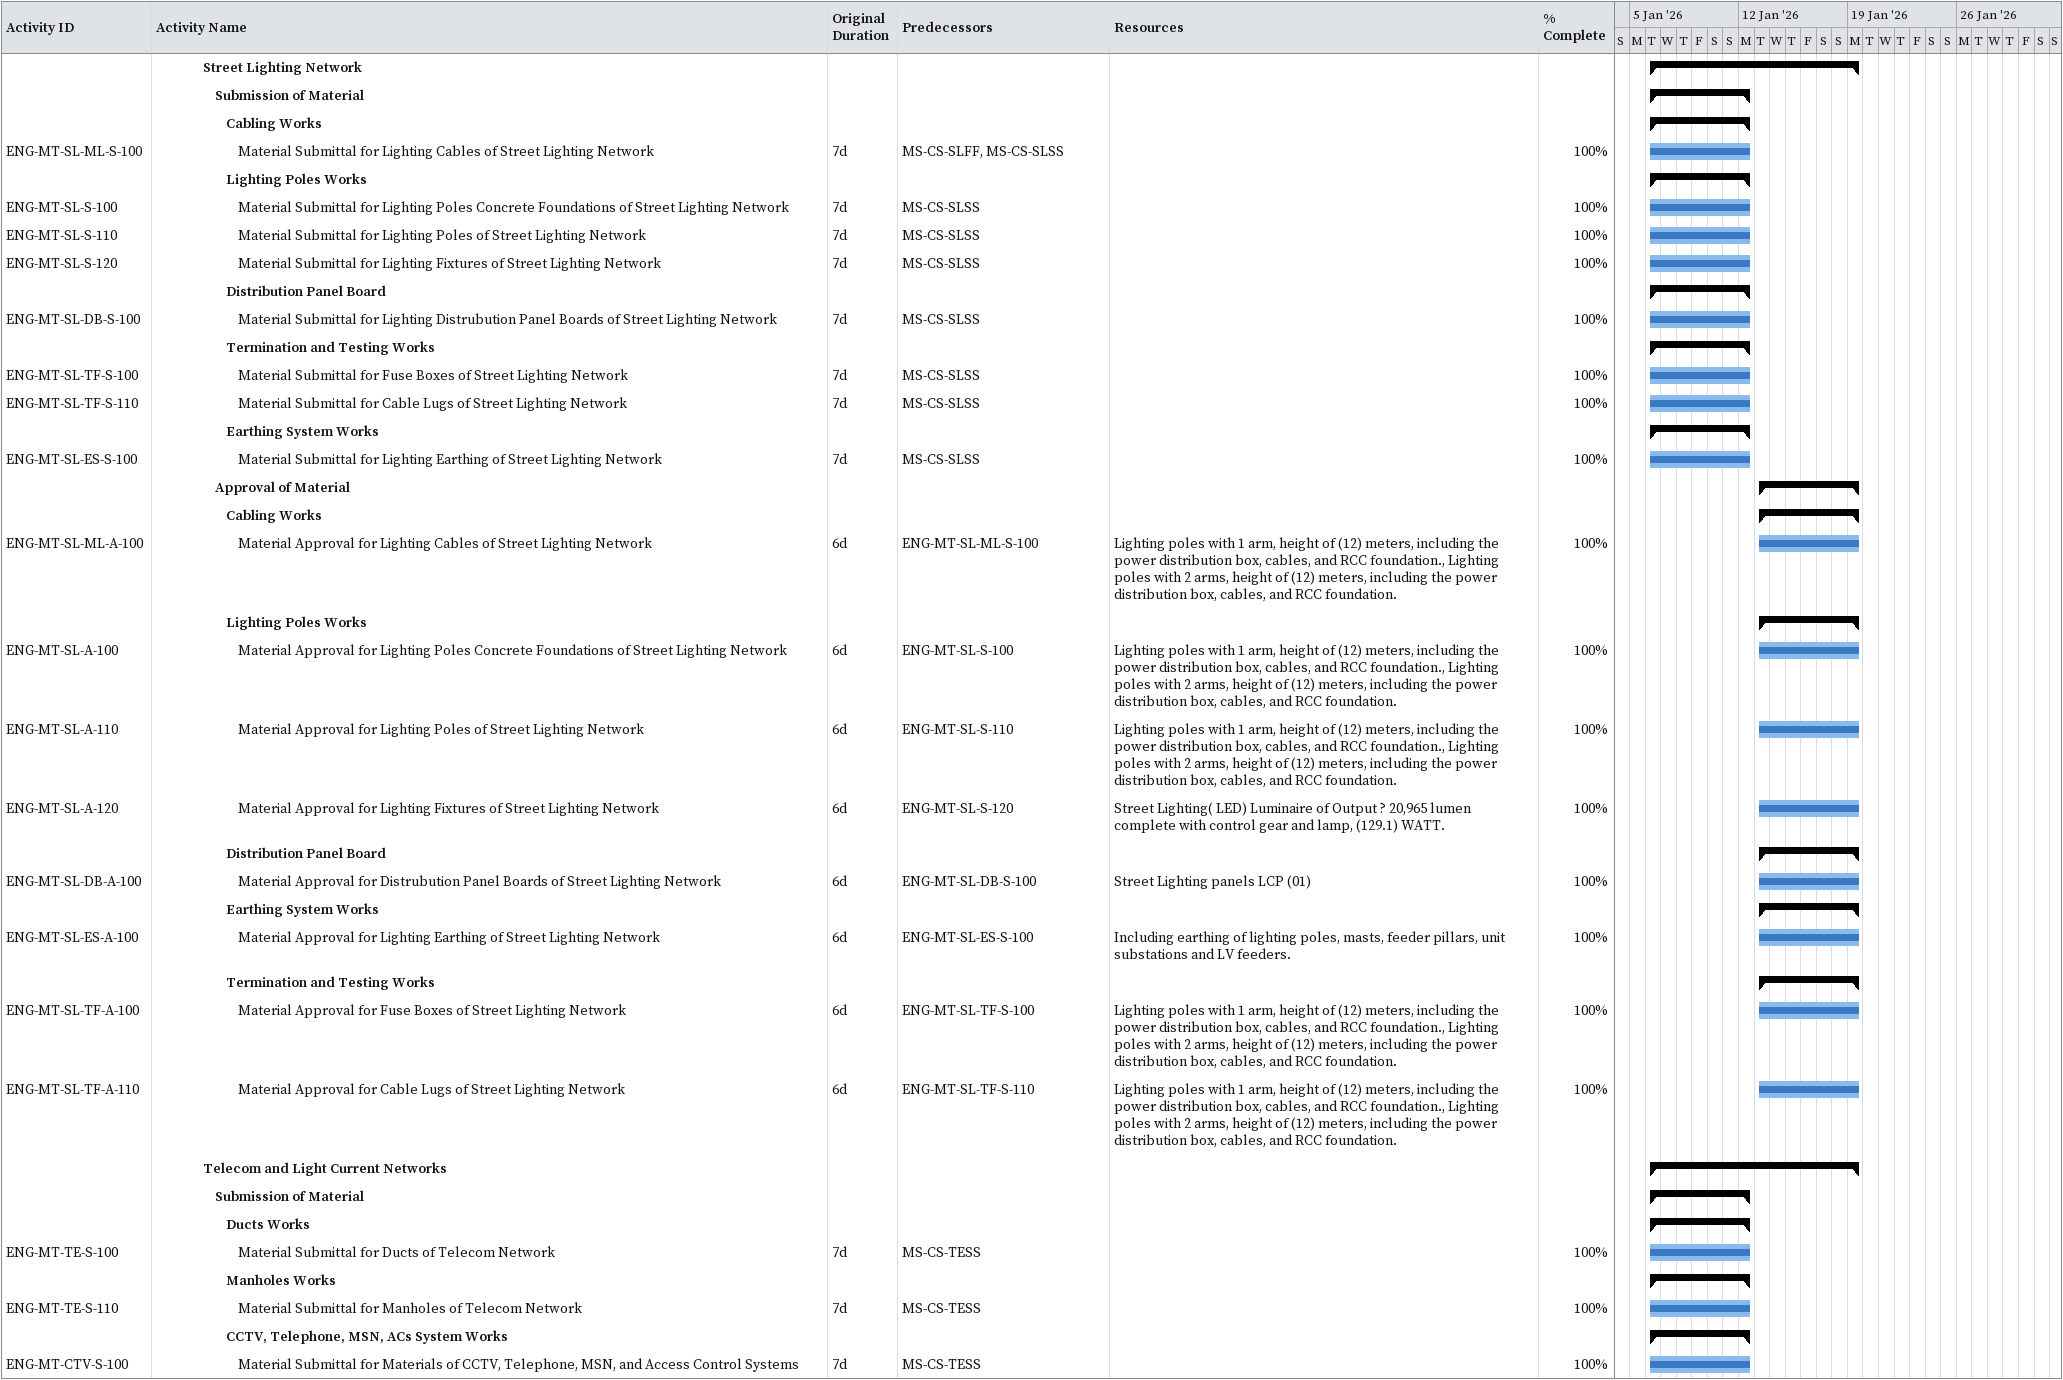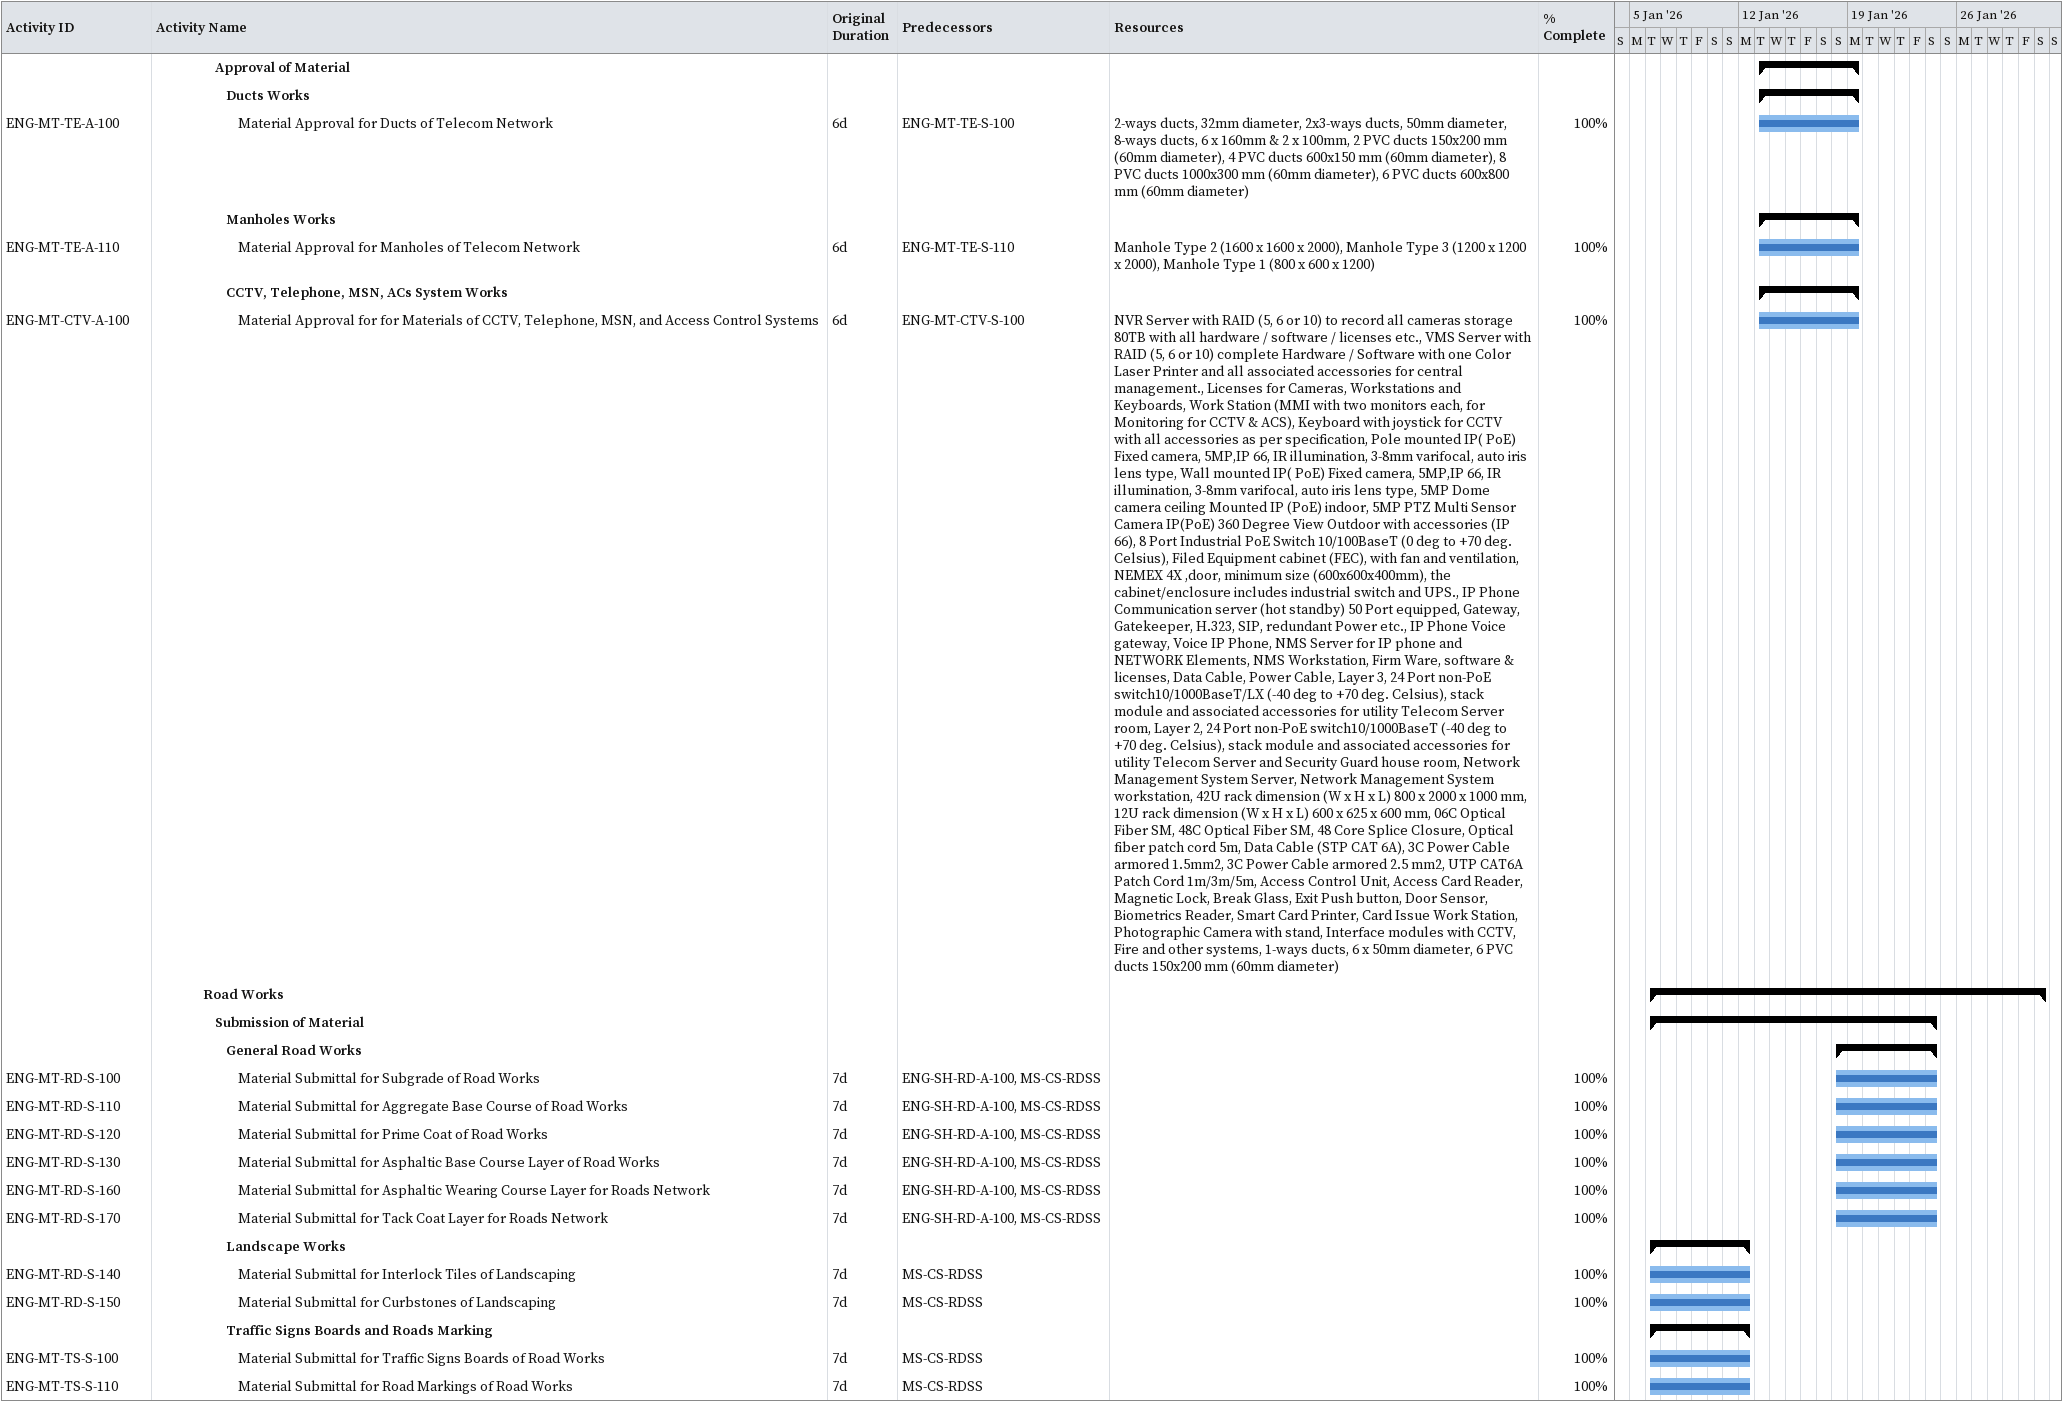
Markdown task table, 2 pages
| ID | Level | Task | Original duration | Start | Finish | Predecessors | Resources | % complete |
|---|---|---|---|---|---|---|---|---|
|  | 5 | **Street Lighting Network** |  | 2026-01-06 | 2026-01-19 |  |  |  |
|  | 6 | **Submission of Material** |  | 2026-01-06 | 2026-01-12 |  |  |  |
|  | 7 | **Cabling Works** |  | 2026-01-06 | 2026-01-12 |  |  |  |
| ENG-MT-SL-ML-S-100 | 8 | Material Submittal for Lighting Cables of Street Lighting Network | 7d | 2026-01-06 | 2026-01-12 | MS-CS-SLFF, MS-CS-SLSS |  | 100 |
|  | 7 | **Lighting Poles Works** |  | 2026-01-06 | 2026-01-12 |  |  |  |
| ENG-MT-SL-S-100 | 8 | Material Submittal for Lighting Poles Concrete Foundations of Street Lighting Network | 7d | 2026-01-06 | 2026-01-12 | MS-CS-SLSS |  | 100 |
| ENG-MT-SL-S-110 | 8 | Material Submittal for Lighting Poles of Street Lighting Network | 7d | 2026-01-06 | 2026-01-12 | MS-CS-SLSS |  | 100 |
| ENG-MT-SL-S-120 | 8 | Material Submittal for Lighting Fixtures of Street Lighting Network | 7d | 2026-01-06 | 2026-01-12 | MS-CS-SLSS |  | 100 |
|  | 7 | **Distribution Panel Board** |  | 2026-01-06 | 2026-01-12 |  |  |  |
| ENG-MT-SL-DB-S-100 | 8 | Material Submittal for Lighting Distrubution Panel Boards of Street Lighting Network | 7d | 2026-01-06 | 2026-01-12 | MS-CS-SLSS |  | 100 |
|  | 7 | **Termination and Testing Works** |  | 2026-01-06 | 2026-01-12 |  |  |  |
| ENG-MT-SL-TF-S-100 | 8 | Material Submittal for Fuse Boxes of Street Lighting Network | 7d | 2026-01-06 | 2026-01-12 | MS-CS-SLSS |  | 100 |
| ENG-MT-SL-TF-S-110 | 8 | Material Submittal for Cable Lugs of Street Lighting Network | 7d | 2026-01-06 | 2026-01-12 | MS-CS-SLSS |  | 100 |
|  | 7 | **Earthing System Works** |  | 2026-01-06 | 2026-01-12 |  |  |  |
| ENG-MT-SL-ES-S-100 | 8 | Material Submittal for Lighting Earthing of Street Lighting Network | 7d | 2026-01-06 | 2026-01-12 | MS-CS-SLSS |  | 100 |
|  | 6 | **Approval of Material** |  | 2026-01-13 | 2026-01-19 |  |  |  |
|  | 7 | **Cabling Works** |  | 2026-01-13 | 2026-01-19 |  |  |  |
| ENG-MT-SL-ML-A-100 | 8 | Material Approval for Lighting Cables of Street Lighting Network | 6d | 2026-01-13 | 2026-01-19 | ENG-MT-SL-ML-S-100 | Lighting poles with 1 arm, height of (12) meters, including the power distribution box, cables, and RCC foundation., Lighting poles with 2 arms, height of (12) meters, including the power distribution box, cables, and RCC foundation. | 100 |
|  | 7 | **Lighting Poles Works** |  | 2026-01-13 | 2026-01-19 |  |  |  |
| ENG-MT-SL-A-100 | 8 | Material Approval for Lighting Poles Concrete Foundations of Street Lighting Network | 6d | 2026-01-13 | 2026-01-19 | ENG-MT-SL-S-100 | Lighting poles with 1 arm, height of (12) meters, including the power distribution box, cables, and RCC foundation., Lighting poles with 2 arms, height of (12) meters, including the power distribution box, cables, and RCC foundation. | 100 |
| ENG-MT-SL-A-110 | 8 | Material Approval for Lighting Poles of Street Lighting Network | 6d | 2026-01-13 | 2026-01-19 | ENG-MT-SL-S-110 | Lighting poles with 1 arm, height of (12) meters, including the power distribution box, cables, and RCC foundation., Lighting poles with 2 arms, height of (12) meters, including the power distribution box, cables, and RCC foundation. | 100 |
| ENG-MT-SL-A-120 | 8 | Material Approval for Lighting Fixtures of Street Lighting Network | 6d | 2026-01-13 | 2026-01-19 | ENG-MT-SL-S-120 | Street Lighting( LED) Luminaire of Output ? 20,965 lumen complete with control gear and lamp, (129.1) WATT. | 100 |
|  | 7 | **Distribution Panel Board** |  | 2026-01-13 | 2026-01-19 |  |  |  |
| ENG-MT-SL-DB-A-100 | 8 | Material Approval for Distrubution Panel Boards of Street Lighting Network | 6d | 2026-01-13 | 2026-01-19 | ENG-MT-SL-DB-S-100 | Street Lighting panels LCP (01) | 100 |
|  | 7 | **Earthing System Works** |  | 2026-01-13 | 2026-01-19 |  |  |  |
| ENG-MT-SL-ES-A-100 | 8 | Material Approval for Lighting Earthing of Street Lighting Network | 6d | 2026-01-13 | 2026-01-19 | ENG-MT-SL-ES-S-100 | Including earthing of lighting poles, masts, feeder pillars, unit substations and LV feeders. | 100 |
|  | 7 | **Termination and Testing Works** |  | 2026-01-13 | 2026-01-19 |  |  |  |
| ENG-MT-SL-TF-A-100 | 8 | Material Approval for Fuse Boxes of Street Lighting Network | 6d | 2026-01-13 | 2026-01-19 | ENG-MT-SL-TF-S-100 | Lighting poles with 1 arm, height of (12) meters, including the power distribution box, cables, and RCC foundation., Lighting poles with 2 arms, height of (12) meters, including the power distribution box, cables, and RCC foundation. | 100 |
| ENG-MT-SL-TF-A-110 | 8 | Material Approval for Cable Lugs of Street Lighting Network | 6d | 2026-01-13 | 2026-01-19 | ENG-MT-SL-TF-S-110 | Lighting poles with 1 arm, height of (12) meters, including the power distribution box, cables, and RCC foundation., Lighting poles with 2 arms, height of (12) meters, including the power distribution box, cables, and RCC foundation. | 100 |
|  | 5 | **Telecom and Light Current Networks** |  | 2026-01-06 | 2026-01-19 |  |  |  |
|  | 6 | **Submission of Material** |  | 2026-01-06 | 2026-01-12 |  |  |  |
|  | 7 | **Ducts Works** |  | 2026-01-06 | 2026-01-12 |  |  |  |
| ENG-MT-TE-S-100 | 8 | Material Submittal for Ducts of Telecom Network | 7d | 2026-01-06 | 2026-01-12 | MS-CS-TESS |  | 100 |
|  | 7 | **Manholes Works** |  | 2026-01-06 | 2026-01-12 |  |  |  |
| ENG-MT-TE-S-110 | 8 | Material Submittal for Manholes of Telecom Network | 7d | 2026-01-06 | 2026-01-12 | MS-CS-TESS |  | 100 |
|  | 7 | **CCTV, Telephone, MSN, ACs System Works** |  | 2026-01-06 | 2026-01-12 |  |  |  |
| ENG-MT-CTV-S-100 | 8 | Material Submittal for Materials of CCTV, Telephone, MSN, and Access Control Systems | 7d | 2026-01-06 | 2026-01-12 | MS-CS-TESS |  | 100 |
|  | 6 | **Approval of Material** |  | 2026-01-13 | 2026-01-19 |  |  |  |
|  | 7 | **Ducts Works** |  | 2026-01-13 | 2026-01-19 |  |  |  |
| ENG-MT-TE-A-100 | 8 | Material Approval for Ducts of Telecom Network | 6d | 2026-01-13 | 2026-01-19 | ENG-MT-TE-S-100 | 2-ways ducts, 32mm diameter, 2x3-ways ducts, 50mm diameter, 8-ways ducts, 6 x 160mm & 2 x 100mm, 2 PVC ducts 150x200 mm (60mm diameter), 4 PVC ducts 600x150 mm (60mm diameter), 8 PVC ducts 1000x300 mm (60mm diameter), 6 PVC ducts 600x800 mm (60mm diameter) | 100 |
|  | 7 | **Manholes Works** |  | 2026-01-13 | 2026-01-19 |  |  |  |
| ENG-MT-TE-A-110 | 8 | Material Approval for Manholes of Telecom Network | 6d | 2026-01-13 | 2026-01-19 | ENG-MT-TE-S-110 | Manhole Type 2 (1600 x 1600 x 2000), Manhole Type 3 (1200 x 1200 x 2000), Manhole Type 1 (800 x 600 x 1200) | 100 |
|  | 7 | **CCTV, Telephone, MSN, ACs System Works** |  | 2026-01-13 | 2026-01-19 |  |  |  |
| ENG-MT-CTV-A-100 | 8 | Material Approval for for Materials of CCTV, Telephone, MSN, and Access Control Systems | 6d | 2026-01-13 | 2026-01-19 | ENG-MT-CTV-S-100 | NVR Server with RAID (5, 6 or 10) to record all cameras storage 80TB with all hardware / software / licenses etc., VMS Server with RAID (5, 6 or 10) complete Hardware / Software with one Color Laser Printer and all associated accessories for central management., Licenses for Cameras, Workstations and Keyboards, Work Station (MMI with two monitors each, for Monitoring for CCTV & ACS), Keyboard with joystick for CCTV with all accessories as per specification, Pole mounted IP( PoE) Fixed camera, 5MP,IP 66, IR illumination, 3-8mm varifocal, auto iris lens type, Wall mounted IP( PoE) Fixed camera, 5MP,IP 66, IR illumination, 3-8mm varifocal, auto iris lens type, 5MP Dome camera ceiling Mounted IP (PoE) indoor, 5MP PTZ Multi Sensor Camera IP(PoE) 360 Degree View Outdoor with accessories (IP 66), 8 Port Industrial PoE Switch 10/100BaseT (0 deg to +70 deg. Celsius), Filed Equipment cabinet (FEC), with fan and ventilation, NEMEX 4X ,door, minimum size (600x600x400mm), the cabinet/enclosure includes industrial switch and UPS., IP Phone Communication server (hot standby) 50 Port equipped, Gateway, Gatekeeper, H.323, SIP, redundant Power etc., IP Phone Voice gateway, Voice IP Phone, NMS Server for IP phone and NETWORK Elements, NMS Workstation, Firm Ware, software & licenses, Data Cable, Power Cable, Layer 3, 24 Port non-PoE switch10/1000BaseT/LX (-40 deg to +70 deg. Celsius), stack module and associated accessories for utility Telecom Server room, Layer 2, 24 Port non-PoE switch10/1000BaseT (-40 deg to +70 deg. Celsius), stack module and associated accessories for utility Telecom Server and Security Guard house room, Network Management System Server, Network Management System workstation, 42U rack dimension (W x H x L) 800 x 2000 x 1000 mm, 12U rack dimension (W x H x L) 600 x 625 x 600 mm, 06C Optical Fiber SM, 48C Optical Fiber SM, 48 Core Splice Closure, Optical fiber patch cord 5m, Data Cable (STP CAT 6A), 3C Power Cable armored 1.5mm2, 3C Power Cable armored 2.5 mm2, UTP CAT6A Patch Cord 1m/3m/5m, Access Control Unit, Access Card Reader, Magnetic Lock, Break Glass, Exit Push button, Door Sensor, Biometrics Reader, Smart Card Printer, Card Issue Work Station, Photographic Camera with stand, Interface modules with CCTV, Fire and other systems, 1-ways ducts, 6 x 50mm diameter, 6 PVC ducts 150x200 mm (60mm diameter) | 100 |
|  | 5 | **Road Works** |  | 2026-01-06 | 2026-01-31 |  |  |  |
|  | 6 | **Submission of Material** |  | 2026-01-06 | 2026-01-24 |  |  |  |
|  | 7 | **General Road Works** |  | 2026-01-18 | 2026-01-24 |  |  |  |
| ENG-MT-RD-S-100 | 8 | Material Submittal for Subgrade of Road Works | 7d | 2026-01-18 | 2026-01-24 | ENG-SH-RD-A-100, MS-CS-RDSS |  | 100 |
| ENG-MT-RD-S-110 | 8 | Material Submittal for Aggregate Base Course of Road Works | 7d | 2026-01-18 | 2026-01-24 | ENG-SH-RD-A-100, MS-CS-RDSS |  | 100 |
| ENG-MT-RD-S-120 | 8 | Material Submittal for Prime Coat of Road Works | 7d | 2026-01-18 | 2026-01-24 | ENG-SH-RD-A-100, MS-CS-RDSS |  | 100 |
| ENG-MT-RD-S-130 | 8 | Material Submittal for Asphaltic Base Course Layer of Road Works | 7d | 2026-01-18 | 2026-01-24 | ENG-SH-RD-A-100, MS-CS-RDSS |  | 100 |
| ENG-MT-RD-S-160 | 8 | Material Submittal for Asphaltic Wearing Course Layer for Roads Network | 7d | 2026-01-18 | 2026-01-24 | ENG-SH-RD-A-100, MS-CS-RDSS |  | 100 |
| ENG-MT-RD-S-170 | 8 | Material Submittal for Tack Coat Layer for Roads Network | 7d | 2026-01-18 | 2026-01-24 | ENG-SH-RD-A-100, MS-CS-RDSS |  | 100 |
|  | 7 | **Landscape Works** |  | 2026-01-06 | 2026-01-12 |  |  |  |
| ENG-MT-RD-S-140 | 8 | Material Submittal for Interlock Tiles of Landscaping | 7d | 2026-01-06 | 2026-01-12 | MS-CS-RDSS |  | 100 |
| ENG-MT-RD-S-150 | 8 | Material Submittal for Curbstones of Landscaping | 7d | 2026-01-06 | 2026-01-12 | MS-CS-RDSS |  | 100 |
|  | 7 | **Traffic Signs Boards and Roads Marking** |  | 2026-01-06 | 2026-01-12 |  |  |  |
| ENG-MT-TS-S-100 | 8 | Material Submittal for Traffic Signs Boards of Road Works | 7d | 2026-01-06 | 2026-01-12 | MS-CS-RDSS |  | 100 |
| ENG-MT-TS-S-110 | 8 | Material Submittal for Road Markings of Road Works | 7d | 2026-01-06 | 2026-01-12 | MS-CS-RDSS |  | 100 |
